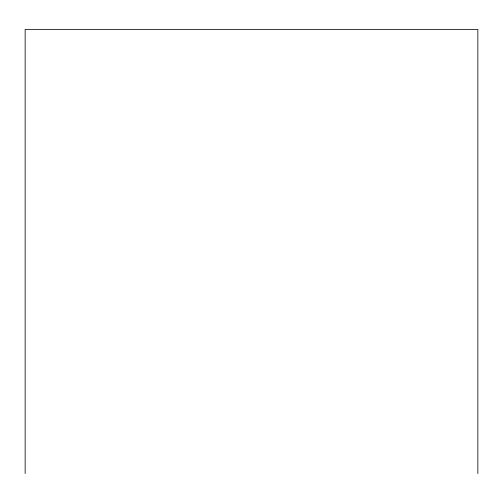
<?xml version="1.0" encoding="UTF-8"?>
<svg xmlns="http://www.w3.org/2000/svg" width="503" height="503" viewBox="0 0 503 503"><rect width="100%" height="100%" fill="white"/><g stroke="black" fill="none" stroke-linecap="round" stroke-linejoin="round"><path stroke-width="0.75" d="M477.85 473.568L477.85 29.432L25.15 29.432L25.15 473.568"/></g></svg>
